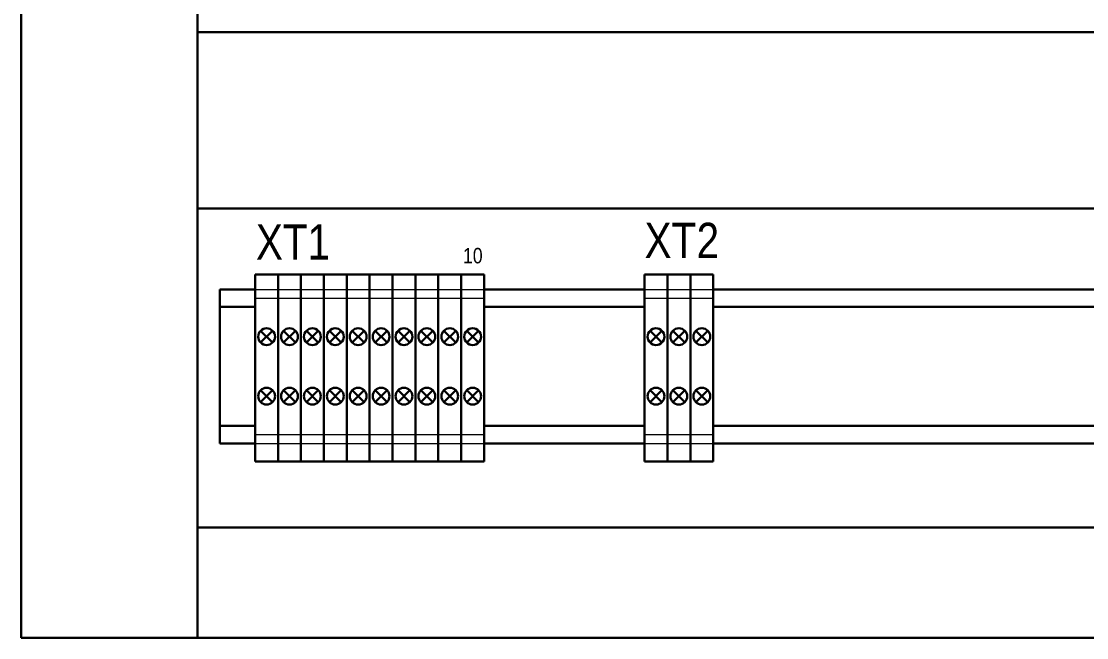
# Model space of a CAD drawing. Header units: millimetres. Extents: x -6000 to 26000, y -6000 to 26000.
# Drawn here: x 78.11 to 111.77, y -2378.37 to -2358.9 of the extents above; entities that cross this region are included whole.
import ezdxf

# ---------------------------------------------------------------- set-up
doc = ezdxf.new("R2010")
doc.units = ezdxf.units.MM
doc.header["$MEASUREMENT"] = 0
doc.layers.add('Чертеж и Рисунок_Ном._пера__1', color=7, linetype='Continuous', lineweight=15)
doc.layers.add('Чертеж и Рисунок_Ном._пера__21', color=7, linetype='Continuous', lineweight=30)
doc.styles.add('СГЕНЕРИР_СТИЛЬ_1', font='ARIALN.TTF')

msp = doc.modelspace()

# ---------------------------------------------------------------- linework, layer by layer
at = {"layer": 'Чертеж и Рисунок_Ном._пера__1', "color": 7, "linetype": 'Continuous', "lineweight": 15}
for p, q in [((85.494, -2367.364), (86.217, -2367.364)), ((86.217, -2367.364), (86.941, -2367.364)), ((86.941, -2367.364), (87.664, -2367.364)), ((87.664, -2367.364), (88.388, -2367.364)), ((88.388, -2367.364), (89.111, -2367.364)), ((89.111, -2367.364), (89.834, -2367.364)), ((89.834, -2367.364), (90.558, -2367.364)), ((90.558, -2367.364), (91.281, -2367.364)), ((91.281, -2367.364), (92.005, -2367.364)), ((92.005, -2367.364), (92.728, -2367.364)), ((97.797, -2367.364), (98.521, -2367.364)), ((98.521, -2367.364), (99.244, -2367.364)), ((99.244, -2367.364), (99.967, -2367.364)), ((85.494, -2367.643), (86.217, -2367.643)), ((86.217, -2367.643), (86.941, -2367.643)), ((86.941, -2367.643), (87.664, -2367.643)), ((87.664, -2367.643), (88.388, -2367.643)), ((88.388, -2367.643), (89.111, -2367.643)), ((89.111, -2367.643), (89.834, -2367.643)), ((89.834, -2367.643), (90.558, -2367.643)), ((90.558, -2367.643), (91.281, -2367.643)), ((91.281, -2367.643), (92.005, -2367.643)), ((92.005, -2367.643), (92.728, -2367.643)), ((97.797, -2367.643), (98.521, -2367.643)), ((98.521, -2367.643), (99.244, -2367.643)), ((99.244, -2367.643), (99.967, -2367.643)), ((85.494, -2371.955), (86.217, -2371.955)), ((86.217, -2371.955), (86.941, -2371.955)), ((86.941, -2371.955), (87.664, -2371.955)), ((87.664, -2371.955), (88.388, -2371.955)), ((88.388, -2371.955), (89.111, -2371.955)), ((89.111, -2371.955), (89.834, -2371.955)), ((89.834, -2371.955), (90.558, -2371.955)), ((90.558, -2371.955), (91.281, -2371.955)), ((91.281, -2371.955), (92.005, -2371.955)), ((92.005, -2371.955), (92.728, -2371.955)), ((97.797, -2371.955), (98.521, -2371.955)), ((98.521, -2371.955), (99.244, -2371.955)), ((99.244, -2371.955), (99.967, -2371.955)), ((85.494, -2372.233), (86.217, -2372.233)), ((86.217, -2372.233), (86.941, -2372.233)), ((86.941, -2372.233), (87.664, -2372.233)), ((87.664, -2372.233), (88.388, -2372.233)), ((88.388, -2372.233), (89.111, -2372.233)), ((89.111, -2372.233), (89.834, -2372.233)), ((89.834, -2372.233), (90.558, -2372.233)), ((90.558, -2372.233), (91.281, -2372.233)), ((91.281, -2372.233), (92.005, -2372.233)), ((92.005, -2372.233), (92.728, -2372.233)), ((97.772, -2372.233), (98.495, -2372.233)), ((98.495, -2372.233), (99.219, -2372.233)), ((99.219, -2372.233), (99.942, -2372.233))]:
    msp.add_line(p, q, dxfattribs=at)
at = {"layer": 'Чертеж и Рисунок_Ном._пера__21', "color": 7, "linetype": 'Continuous', "lineweight": 30}
for p, q in [((78.105, -2378.37), (78.105, -2265.604)), ((83.67, -2265.604), (83.67, -2378.37)), ((83.67, -2359.242), (154.569, -2359.242)), ((83.67, -2364.806), (83.67, -2359.242)), ((154.569, -2364.806), (83.67, -2364.806)), ((85.494, -2372.806), (85.494, -2366.893)), ((85.494, -2366.893), (86.217, -2366.893)), ((86.217, -2366.893), (86.217, -2372.806)), ((86.217, -2372.806), (86.217, -2366.893)), ((86.217, -2366.893), (86.941, -2366.893)), ((86.941, -2366.893), (86.941, -2372.806)), ((86.941, -2372.806), (86.941, -2366.893)), ((86.941, -2366.893), (87.664, -2366.893)), ((87.664, -2366.893), (87.664, -2372.806)), ((87.664, -2372.806), (87.664, -2366.893)), ((87.664, -2366.893), (88.388, -2366.893)), ((88.388, -2366.893), (88.388, -2372.806)), ((88.388, -2372.806), (88.388, -2366.893)), ((88.388, -2366.893), (89.111, -2366.893)), ((89.111, -2366.893), (89.111, -2372.806)), ((89.111, -2372.806), (89.111, -2366.893)), ((89.111, -2366.893), (89.834, -2366.893)), ((89.834, -2366.893), (89.834, -2372.806)), ((89.834, -2372.806), (89.834, -2366.893)), ((89.834, -2366.893), (90.558, -2366.893)), ((90.558, -2366.893), (90.558, -2372.806)), ((90.558, -2372.806), (90.558, -2366.893)), ((90.558, -2366.893), (91.281, -2366.893)), ((91.281, -2366.893), (91.281, -2372.806)), ((91.281, -2372.806), (91.281, -2366.893)), ((91.281, -2366.893), (92.005, -2366.893)), ((92.005, -2366.893), (92.005, -2372.806)), ((92.005, -2372.806), (92.005, -2366.893)), ((92.005, -2366.893), (92.728, -2366.893)), ((92.728, -2366.893), (92.728, -2372.806)), ((97.797, -2372.806), (97.797, -2366.893)), ((97.797, -2366.893), (98.521, -2366.893)), ((98.521, -2366.893), (98.521, -2372.806)), ((98.521, -2372.806), (98.521, -2366.893)), ((98.521, -2366.893), (99.244, -2366.893)), ((99.244, -2366.893), (99.244, -2372.806)), ((99.244, -2372.806), (99.244, -2366.893)), ((99.244, -2366.893), (99.967, -2366.893)), ((99.967, -2366.893), (99.967, -2372.806)), ((84.381, -2367.364), (85.494, -2367.364)), ((84.381, -2372.233), (84.381, -2367.364)), ((92.728, -2367.364), (97.797, -2367.364)), ((99.967, -2367.364), (147.838, -2367.364)), ((84.381, -2367.921), (85.494, -2367.921)), ((84.381, -2371.677), (84.381, -2367.921)), ((92.728, -2367.921), (97.797, -2367.921)), ((99.967, -2367.921), (147.838, -2367.921)), ((86.043, -2368.673), (85.668, -2369.047)), ((85.668, -2368.673), (86.043, -2369.047)), ((86.766, -2368.673), (86.392, -2369.047)), ((86.392, -2368.673), (86.766, -2369.047)), ((87.49, -2368.673), (87.115, -2369.047)), ((87.115, -2368.673), (87.49, -2369.047)), ((88.213, -2368.673), (87.839, -2369.047)), ((87.839, -2368.673), (88.213, -2369.047)), ((88.936, -2368.673), (88.562, -2369.047)), ((88.562, -2368.673), (88.936, -2369.047)), ((89.66, -2368.673), (89.285, -2369.047)), ((89.285, -2368.673), (89.66, -2369.047)), ((90.383, -2368.673), (90.009, -2369.047)), ((90.009, -2368.673), (90.383, -2369.047)), ((91.107, -2368.673), (90.732, -2369.047)), ((90.732, -2368.673), (91.107, -2369.047)), ((91.83, -2368.673), (91.456, -2369.047)), ((91.456, -2368.673), (91.83, -2369.047)), ((92.553, -2368.673), (92.179, -2369.047)), ((92.179, -2368.673), (92.553, -2369.047)), ((98.346, -2368.673), (97.972, -2369.047)), ((97.972, -2368.673), (98.346, -2369.047)), ((99.07, -2368.673), (98.695, -2369.047)), ((98.695, -2368.673), (99.07, -2369.047)), ((99.793, -2368.673), (99.419, -2369.047)), ((99.419, -2368.673), (99.793, -2369.047)), ((86.043, -2370.551), (85.668, -2370.925)), ((85.668, -2370.551), (86.043, -2370.925)), ((86.766, -2370.551), (86.392, -2370.925)), ((86.392, -2370.551), (86.766, -2370.925)), ((87.49, -2370.551), (87.115, -2370.925)), ((87.115, -2370.551), (87.49, -2370.925)), ((88.213, -2370.551), (87.839, -2370.925)), ((87.839, -2370.551), (88.213, -2370.925)), ((88.936, -2370.551), (88.562, -2370.925)), ((88.562, -2370.551), (88.936, -2370.925)), ((89.66, -2370.551), (89.285, -2370.925)), ((89.285, -2370.551), (89.66, -2370.925)), ((90.383, -2370.551), (90.009, -2370.925)), ((90.009, -2370.551), (90.383, -2370.925)), ((91.107, -2370.551), (90.732, -2370.925)), ((90.732, -2370.551), (91.107, -2370.925)), ((91.83, -2370.551), (91.456, -2370.925)), ((91.456, -2370.551), (91.83, -2370.925)), ((92.553, -2370.551), (92.179, -2370.925)), ((92.179, -2370.551), (92.553, -2370.925)), ((98.346, -2370.551), (97.972, -2370.925)), ((97.972, -2370.551), (98.346, -2370.925)), ((99.07, -2370.551), (98.695, -2370.925)), ((98.695, -2370.551), (99.07, -2370.925)), ((99.793, -2370.551), (99.419, -2370.925)), ((99.419, -2370.551), (99.793, -2370.925)), ((85.494, -2371.677), (84.381, -2371.677)), ((97.797, -2371.677), (92.728, -2371.677)), ((147.838, -2371.677), (99.967, -2371.677)), ((85.494, -2372.233), (84.381, -2372.233)), ((97.797, -2372.233), (92.728, -2372.233)), ((147.838, -2372.233), (99.967, -2372.233)), ((86.217, -2372.806), (85.494, -2372.806)), ((86.941, -2372.806), (86.217, -2372.806)), ((87.664, -2372.806), (86.941, -2372.806)), ((88.388, -2372.806), (87.664, -2372.806)), ((89.111, -2372.806), (88.388, -2372.806)), ((89.834, -2372.806), (89.111, -2372.806)), ((90.558, -2372.806), (89.834, -2372.806)), ((91.281, -2372.806), (90.558, -2372.806)), ((92.005, -2372.806), (91.281, -2372.806)), ((92.728, -2372.806), (92.005, -2372.806)), ((98.521, -2372.806), (97.797, -2372.806)), ((99.244, -2372.806), (98.521, -2372.806)), ((99.967, -2372.806), (99.244, -2372.806)), ((83.67, -2374.892), (154.569, -2374.892)), ((83.67, -2378.37), (83.67, -2374.892)), ((83.67, -2378.37), (78.105, -2378.37)), ((154.569, -2378.37), (83.67, -2378.37))]:
    msp.add_line(p, q, dxfattribs=at)
for centre in [(85.856, -2368.86), (86.579, -2368.86), (87.302, -2368.86), (88.026, -2368.86), (88.749, -2368.86), (89.473, -2368.86), (90.196, -2368.86), (90.919, -2368.86), (91.643, -2368.86), (92.366, -2368.86), (98.159, -2368.86), (98.882, -2368.86), (99.606, -2368.86), (85.856, -2370.738), (86.579, -2370.738), (87.302, -2370.738), (88.026, -2370.738), (88.749, -2370.738), (89.473, -2370.738), (90.196, -2370.738), (90.919, -2370.738), (91.643, -2370.738), (92.366, -2370.738), (98.159, -2370.738), (98.882, -2370.738), (99.606, -2370.738)]:
    msp.add_circle(centre, 0.265, dxfattribs=at)

# ---------------------------------------------------------------- texts
at = {"layer": 'Чертеж и Рисунок_Ном._пера__1', "color": 7, "linetype": 'Continuous', "lineweight": 15, "attachment_point": 7, "style": 'СГЕНЕРИР_СТИЛЬ_1'}
for s, insert, char_height in [('\\A1;{\\pql;\\fArial Narrow|b0|i0|c204|p34;XT1}', (85.519, -2366.425), 1.11293), ('\\A1;{\\pql;\\fArial Narrow|b0|i0|c204|p34;XT}', (97.798, -2366.374), 1.11293), ('\\A1;{\\pql;\\fArial Narrow|b0|i0|c204|p34;2}', (99.443, -2366.374), 1.11293), ('\\A1;{\\pql;\\fArial Narrow|b0|i0|c204|p34;10}', (92.061, -2366.549), 0.48691)]:
    msp.add_mtext(s, dxfattribs=dict(at, insert=insert, char_height=char_height))

doc.saveas('drawing.dxf')
